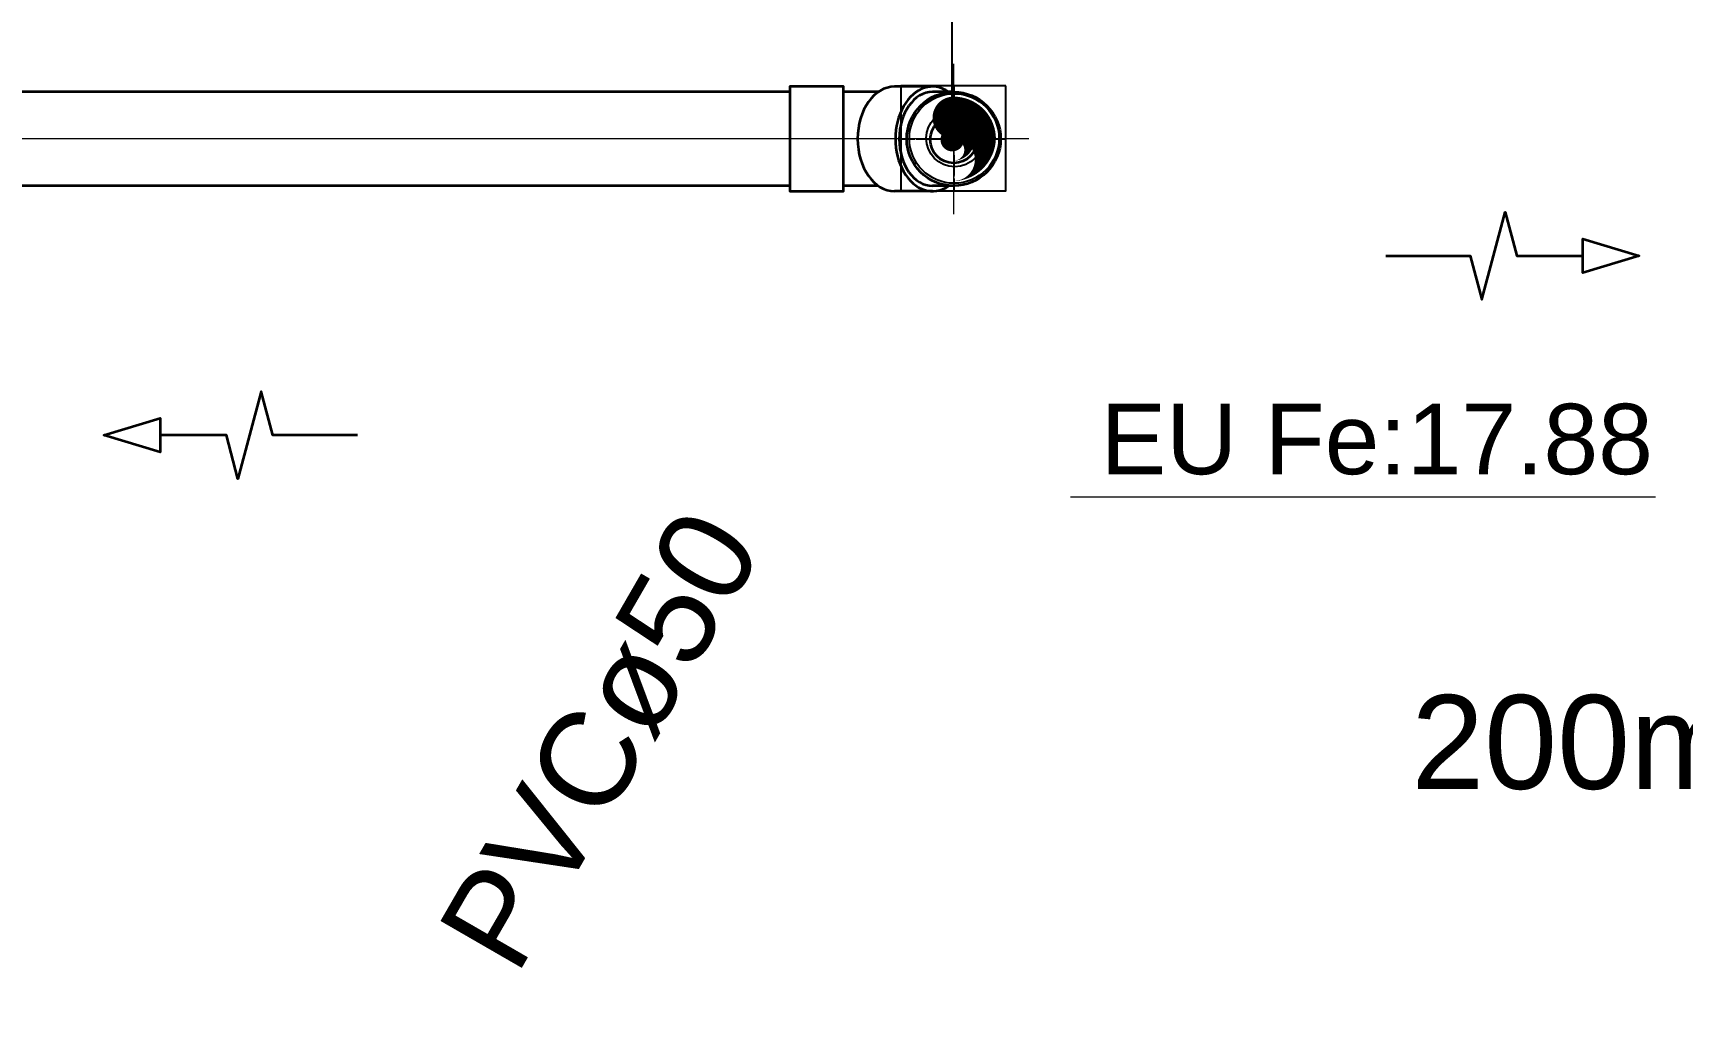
# Model space of a CAD drawing. Header units: metres. Extents: x -101133.8 to -101066.7, y -24899.3 to -24824.7.
# Drawn here: x -101103.45 to -101101.693, y -24842.719 to -24841.667 of the extents above; entities that cross this region are included whole.
import ezdxf

# ---------------------------------------------------------------- set-up
doc = ezdxf.new("R2010")
doc.units = ezdxf.units.M
doc.header["$LTSCALE"] = 0.2
doc.header["$PDSIZE"] = -5
doc.linetypes.add('AXES', pattern=[50.8, 31.75, -6.35, 6.35, -6.35])
for name, color, linetype in [('CMT-COTATION DIVERS', 1, 'Continuous'), ('CMT-CVC-CTA1-REPRISE', 11, 'Continuous'), ('CMT-PLB-EU', 3, 'Continuous'), ('CMT-PLB-EV-SOUS DALLAGE', 1, 'Continuous')]:
    doc.layers.add(name, color=color, linetype=linetype)
doc.styles.add('Arial', font='arial.ttf')
doc.styles.get("Standard").update_dxf_attribs({"font": 'arial.ttf'})
doc.dimstyles.get("Standard").update_dxf_attribs({"dimtxt": 0.18, "dimasz": 0.18, "dimexe": 0.18, "dimexo": 0.0625, "dimgap": 0.09, "dimtad": 0, "dimtih": 1, "dimtoh": 1, "dimdec": 4, "dimzin": 0, "dimdsep": 46, "dimtxsty": 'Standard', "dimcen": 0.09, "dimadec": 0, "dimazin": 0, "dimtfac": 1, "dimtdec": 4, "dimtofl": 0, "dimtmove": 0, "dimatfit": 3, "dimfxl": 1, "dimtolj": 1, "dimtzin": 0, "dimarcsym": 0})

# ---------------------------------------------------------------- blocks, each defined once
blk = doc.blocks.new('siphon')
blk.add_lwpolyline([(211768.2, 47378.7), (211693.6, 47378.7), (211693.6, 47304), (211768.2, 47304), (211768.2, 47378.7)])
at = {"linetype": 'Continuous'}
for centre, major_axis in [((211731.5, 47341.2), (0, 31.8)), ((211731.9, 47341.4), (0, 20.2))]:
    blk.add_ellipse(centre, major_axis=major_axis, ratio=1, dxfattribs=at)
for points in [[(211731.2, 47378.7), (211731.2, 47378.7), (211731.2, 47368.7), (211731.2, 47368.7)], [(211731.2, 47364.9), (211731.2, 47364.9), (211731.2, 47350.5), (211731.2, 47350.5)], [(211731.2, 47364.9), (211731.2, 47364.9), (211731.2, 47350.5), (211731.2, 47350.5)], [(211731.2, 47347.7), (211731.2, 47347.7), (211731.2, 47333.2), (211731.2, 47333.2)], [(211693.6, 47340.9), (211693.6, 47340.9), (211703.5, 47340.9), (211703.5, 47340.9)], [(211707.3, 47340.9), (211707.3, 47340.9), (211721.8, 47340.9), (211721.8, 47340.9)], [(211707.3, 47340.9), (211707.3, 47340.9), (211721.8, 47340.9), (211721.8, 47340.9)], [(211724.6, 47340.9), (211724.6, 47340.9), (211739, 47340.9), (211739, 47340.9)], [(211742.8, 47340.9), (211742.8, 47340.9), (211757.3, 47340.9), (211757.3, 47340.9)], [(211759.4, 47340.9), (211759.4, 47340.9), (211768.2, 47340.9), (211768.2, 47340.9)], [(211731.2, 47329.4), (211731.2, 47329.4), (211731.2, 47314.9), (211731.2, 47314.9)], [(211731.2, 47312.9), (211731.2, 47312.9), (211731.2, 47304), (211731.2, 47304)]]:
    blk.add_open_spline(points, degree=3, dxfattribs=at)
blk = doc.blocks.new('COT-45')
at = {"color": 0}
for p, q in [((0, -1), (0, 1)), ((-1, 0), (1, 0))]:
    blk.add_line(p, q, dxfattribs=at)
at = {"color": 0, "const_width": 0.4}
blk.add_lwpolyline([(-0.442, -0.442), (0.442, 0.442)], dxfattribs=at)
blk = doc.blocks.new('*D99')
at = {"layer": 'CMT-COTATION DIVERS', "color": 0, "lineweight": -2}
for p, q in [((-101106.216, -24842.689), (-101106.216, -24840.9595)), ((-101102.4716, -24841.7502), (-101102.4716, -24840.9595)), ((-101106.191, -24841.0095), (-101102.4966, -24841.0095))]:
    blk.add_line(p, q, dxfattribs=at)
at = {"layer": 'Defpoints', "color": 0, "lineweight": 15}
for p in [(-101102.4716, -24841.0095), (-101102.4716, -24841.7802), (-101106.216, -24842.719)]:
    blk.add_point(p, dxfattribs=at)
at = {"layer": 'CMT-COTATION DIVERS', "color": 0, "lineweight": -2, "xscale": 0.025, "yscale": 0.025, "zscale": 0.025, "rotation": 180}
blk.add_blockref('COT-45', (-101106.216, -24841.0095), dxfattribs=at)
at = {"layer": 'CMT-COTATION DIVERS', "color": 0, "lineweight": -2, "xscale": 0.025, "yscale": 0.025, "zscale": 0.025}
blk.add_blockref('COT-45', (-101102.4716, -24841.0095), dxfattribs=at)
at = {"layer": 'CMT-COTATION DIVERS', "color": 0, "lineweight": 15, "insert": (-101104.3438, -24840.9337), "char_height": 0.075, "attachment_point": 5}
blk.add_mtext('\\A1;374', dxfattribs=at)
blk = doc.blocks.new('*D100')
at = {"layer": 'CMT-COTATION DIVERS', "color": 0, "lineweight": -2}
for p, q in [((-101102.4716, -24841.7502), (-101102.4716, -24840.9595)), ((-101100.5433, -24841.7502), (-101100.5433, -24840.9595)), ((-101102.4466, -24841.0095), (-101100.5683, -24841.0095))]:
    blk.add_line(p, q, dxfattribs=at)
at = {"layer": 'Defpoints', "color": 0, "lineweight": 15}
for p in [(-101100.5433, -24841.0095), (-101102.4716, -24841.7802), (-101100.5433, -24841.7802)]:
    blk.add_point(p, dxfattribs=at)
at = {"layer": 'CMT-COTATION DIVERS', "color": 0, "lineweight": -2, "xscale": 0.025, "yscale": 0.025, "zscale": 0.025, "rotation": 180}
blk.add_blockref('COT-45', (-101102.4716, -24841.0095), dxfattribs=at)
at = {"layer": 'CMT-COTATION DIVERS', "color": 0, "lineweight": -2, "xscale": 0.025, "yscale": 0.025, "zscale": 0.025}
blk.add_blockref('COT-45', (-101100.5433, -24841.0095), dxfattribs=at)
at = {"layer": 'CMT-COTATION DIVERS', "color": 0, "lineweight": 15, "insert": (-101101.5075, -24840.9337), "char_height": 0.075, "attachment_point": 5}
blk.add_mtext('\\A1;193', dxfattribs=at)

msp = doc.modelspace()

# ---------------------------------------------------------------- linework, layer by layer
at = {"layer": 'CMT-CVC-CTA1-REPRISE', "linetype": 'Continuous', "lineweight": 35}
for points in [[(-101102.0099, -24841.904), (-101101.9199, -24841.904), (-101101.9074, -24841.9503), (-101101.8826, -24841.8576), (-101101.8702, -24841.904), (-101101.7999, -24841.904), (-101101.7999, -24841.886), (-101101.7399, -24841.904), (-101101.7999, -24841.922), (-101101.7999, -24841.904)], [(-101103.105, -24842.095), (-101103.195, -24842.095), (-101103.2074, -24842.0486), (-101103.2322, -24842.1414), (-101103.2446, -24842.095), (-101103.315, -24842.095), (-101103.315, -24842.113), (-101103.375, -24842.095), (-101103.315, -24842.077), (-101103.315, -24842.095)]]:
    msp.add_lwpolyline(points, dxfattribs=at)
at = {"layer": 'CMT-PLB-EU', "color": 8, "linetype": 'AXES', "lineweight": 20}
for p, q in [((-101102.47, -24841.7402), (-101102.47, -24841.8202)), ((-101102.43, -24841.7802), (-101102.51, -24841.7802))]:
    msp.add_line(p, q, dxfattribs=at)
at = {"layer": 'CMT-PLB-EU', "color": 8, "linetype": 'Continuous', "lineweight": 20}
msp.add_lwpolyline([(-101102.47, -24841.7592, 0.003, 0.003, -0.414214), (-101102.449, -24841.7802, 0.003, 0, -0.394163), (-101102.47, -24841.8027, 0, 0.003, 1.001955), (-101102.47, -24841.7787, 0, 0, 0), (-101102.47, -24841.7745, 0.0112, 0.0112, -1), (-101102.47, -24841.7633, 0, 0, 0), (-101102.4757, -24841.7689, 0, 0, 0), (-101102.47, -24841.7689, 0.0165, 0.0165, -0.414214), (-101102.4588, -24841.7802, 0, 0, 0), (-101102.4595, -24841.7745, 0.015, 0, -0.468375), (-101102.4625, -24841.8005, 0, 0, 0)], format="xyseb", dxfattribs=at)
at = {"layer": 'CMT-PLB-EU', "linetype": 'Continuous', "lineweight": 20}
msp.add_lwpolyline([(-101102.4825, -24841.8018, 0, 0, 0), (-101102.6325, -24842.0616, 0.045, 0, 0), (-101102.7075, -24842.1915, 0, 0, 0)], format="xyseb", dxfattribs=at)
at = {"layer": 'CMT-PLB-EU', "lineweight": 35}
msp.add_circle((-101102.47, -24841.7802), 0.025, dxfattribs=at)
at = {"layer": 'CMT-PLB-EV-SOUS DALLAGE', "color": 8, "linetype": 'AXES', "lineweight": 20}
for p, q in [((-101102.47, -24841.8594), (-101102.47, -24841.6994)), ((-101102.6444, -24841.7794), (-101107.1439, -24841.7794)), ((-101102.39, -24841.7794), (-101102.6444, -24841.7794))]:
    msp.add_line(p, q, dxfattribs=at)
at = {"layer": 'CMT-PLB-EV-SOUS DALLAGE', "lineweight": 35}
for p, q in [((-101102.6444, -24841.7294), (-101107.1439, -24841.7294)), ((-101102.6444, -24841.7294), (-101102.6444, -24841.8294)), ((-101102.5503, -24841.7294), (-101102.5874, -24841.7294)), ((-101102.5874, -24841.8294), (-101102.5874, -24841.7294)), ((-101102.4926, -24841.7237), (-101102.5329, -24841.7237)), ((-101102.47, -24841.7294), (-101102.4926, -24841.7294)), ((-101102.6444, -24841.8294), (-101107.1439, -24841.8294)), ((-101102.5503, -24841.8294), (-101102.5874, -24841.8294)), ((-101102.4926, -24841.8351), (-101102.5329, -24841.8351)), ((-101102.47, -24841.8294), (-101102.4926, -24841.8294))]:
    msp.add_line(p, q, dxfattribs=at)
at = {"layer": 'CMT-PLB-EV-SOUS DALLAGE', "linetype": 'Continuous', "lineweight": 20}
msp.add_line((-101102.3457, -24842.1605), (-101101.7226, -24842.1605), dxfattribs=at)
for points in [[(-101102.445, -24841.7361, 0, 0, 0), (-101102.295, -24841.4763, 0, 0.045, 0), (-101102.22, -24841.3464, 0.045, 0.045, 0)], [(-101102.4653, -24841.7802, 0.0125, 0.0125, 1), (-101102.4778, -24841.7802, 0.0125, 0.0125, 1), (-101102.4653, -24841.7802, 0, 0, 0), (-101102.4716, -24841.7802, 0, 0, 0), (-101102.3457, -24842.1605, 0, 0, 0)]]:
    msp.add_lwpolyline(points, format="xyseb", dxfattribs=at)
at = {"layer": 'CMT-PLB-EV-SOUS DALLAGE', "lineweight": 35}
for points in [[(-101102.5874, -24841.7294), (-101102.5874, -24841.7237), (-101102.6444, -24841.7237), (-101102.6444, -24841.7294)], [(-101102.6444, -24841.8294), (-101102.6444, -24841.8351), (-101102.5874, -24841.8351), (-101102.5874, -24841.8294)]]:
    msp.add_lwpolyline(points, dxfattribs=at)
at = {"layer": 'CMT-PLB-EV-SOUS DALLAGE', "color": 8, "linetype": 'Continuous', "lineweight": 20}
msp.add_lwpolyline([(-101102.47, -24841.7374, 0.006, 0.006, -0.414214), (-101102.428, -24841.7794, 0.006, 0, -0.394163), (-101102.47, -24841.8244, 0, 0.006, 1.001955), (-101102.47, -24841.7764, 0, 0, 0), (-101102.47, -24841.7681, 0.0225, 0.0225, -1), (-101102.47, -24841.7456, 0, 0, 0), (-101102.4813, -24841.7569, 0, 0, 0), (-101102.47, -24841.7569, 0.033, 0.033, -0.414214), (-101102.4475, -24841.7794, 0, 0, 0), (-101102.449, -24841.7681, 0.03, 0, -0.468375), (-101102.455, -24841.8201, 0, 0, 0)], format="xyseb", dxfattribs=at)
at = {"layer": 'CMT-PLB-EV-SOUS DALLAGE', "lineweight": 35}
msp.add_circle((-101102.47, -24841.7794), 0.05, dxfattribs=at)
for centre, major_axis, start_param, end_param in [((-101102.5329, -24841.7794), (0, -0.0557), 3.141593, 6.283185), ((-101102.4926, -24841.7794), (0, -0.0557), 2.685241, 6.739537), ((-101102.4926, -24841.7794), (0, -0.05), 3.141593, 6.283185)]:
    msp.add_ellipse(centre, major_axis=major_axis, ratio=0.707107, start_param=start_param, end_param=end_param, dxfattribs=at)

# ---------------------------------------------------------------- block references
at = {"layer": 'CMT-PLB-EU', "linetype": 'Continuous', "lineweight": 20, "xscale": 0.001500126758509707, "yscale": 0.001500126758509707, "zscale": 0.001500126758509707}
msp.add_blockref('siphon', (-101420.0936, -24912.7968), dxfattribs=at)

# ---------------------------------------------------------------- texts
at = {"layer": 'CMT-CVC-CTA1-REPRISE', "linetype": 'Continuous', "lineweight": 35, "insert": (-101101.9827, -24842.4225), "char_height": 0.1, "attachment_point": 4, "style": 'Arial'}
msp.add_mtext('200m³/h', dxfattribs=at)
at = {"layer": 'CMT-PLB-EU', "linetype": 'Continuous', "lineweight": 20, "insert": (-101102.9778, -24842.648), "char_height": 0.1, "attachment_point": 4, "rotation": 60, "style": 'Arial'}
msp.add_mtext('PVCø50', dxfattribs=at)
at = {"layer": 'CMT-PLB-EV-SOUS DALLAGE', "lineweight": 15, "insert": (-101102.3135, -24842.0996), "char_height": 0.075, "attachment_point": 4, "style": 'Arial'}
msp.add_mtext('EU Fe:17.88', dxfattribs=at)

# ---------------------------------------------------------------- dimensions: what is measured, and where the dimension line sits
at = {"layer": 'CMT-COTATION DIVERS', "lineweight": 15}
for base, p1, p2, picture, middle in [((-101102.4716, -24841.0095), (-101106.216, -24842.719), (-101102.4716, -24841.7802), '*D99', (-101104.3438, -24840.9337)), ((-101100.5433, -24841.0095), (-101102.4716, -24841.7802), (-101100.5433, -24841.7802), '*D100', (-101101.5075, -24840.9337))]:
    dim = msp.add_linear_dim(base=base, p1=p1, p2=p2, dimstyle='Standard', override={"dimscale": 0.05, "dimtxt": 1.5, "dimasz": 0.5, "dimexe": 1, "dimexo": 0.6, "dimgap": 0.75, "dimtad": 1, "dimtih": 0, "dimtoh": 0, "dimdec": 0, "dimlfac": 100, "dimblk": 'COT-45', "dimcen": 0, "dimadec": 2, "dimazin": 2, "dimtdec": 2, "dimtix": 1, "dimtmove": 1, "dimfrac": 1}, dxfattribs=at)
    dim.commit()
    dim.dimension.update_dxf_attribs({"geometry": picture, "text_midpoint": middle})

doc.saveas('drawing.dxf')
